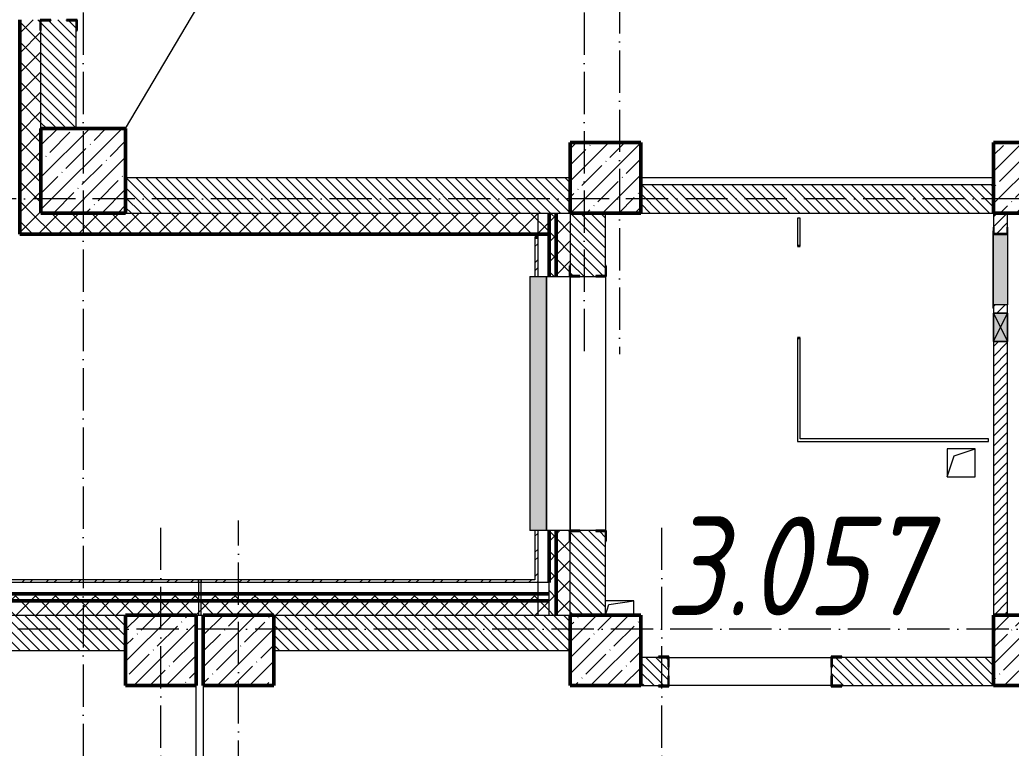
# Model space of a CAD drawing. Header units: millimetres. Extents: x -12989 to 629078, y -109036 to 555275.
# Drawn here: x 354371 to 361396, y -78326 to -73162 of the extents above; entities that cross this region are included whole.
import ezdxf

# ---------------------------------------------------------------- set-up
doc = ezdxf.new("R2010")
doc.units = ezdxf.units.MM
doc.linetypes.add('50_200_ШТРИХ_1Т_ш5_п1_п1_', pattern=[700, 500, -100, 0, -100])
for name, color, linetype, lineweight in [('4 -стяжа', 7, 'Continuous', 30), ('A-DETL-____-OTLN-4', 7, 'Continuous', 18), ('A-DETL-GENF-OTLN', 7, 'Continuous', 9), ('A-DOOR-OPNG-MCUT', 7, 'Continuous', 35), ('A-FLOR-____-OTLN', 7, 'Continuous', 9), ('A-GENM-____-MCUT', 7, 'Continuous', 25), ('A-GENM-____-OTLN', 7, 'Continuous', 9), ('A-GENM-____-OTLN-1', 7, 'Continuous', 25), ('A-GLAZ-____-OTLN', 7, 'Continuous', 9), ('A-WALL-____-MCUT-2', 7, 'Continuous', 50), ('A-WALL-____-MCUT-3', 7, 'Continuous', 9), ('A-WALL-____-OTLN', 7, 'Continuous', 9), ('A-WALL-____-PATT-1', 7, 'Continuous', 9), ('A-WALL-FNSH-MCUT-1', 7, 'Continuous', 9), ('I-WALL-____-OTLN', 7, 'Continuous', 9), ('S-COLS-____-MCUT', 7, 'Continuous', 50), ('S-COLS-____-OTLN', 7, 'Continuous', 9), ('S-GRID-____-OTLN-1', 7, '50_200_ШТРИХ_1Т_ш5_п1_п1_', 9), ('Марки помещений', 7, 'Continuous', 9)]:
    doc.layers.add(name, color=color, linetype=linetype, lineweight=lineweight)
doc.layers.add('A-DOOR-____-OTLN-2', color=7, linetype='Continuous', lineweight=9, true_color=0xffffff)
doc.layers.add('A-GLAZ-____-OTLN-1', color=7, linetype='Continuous', lineweight=9, true_color=0xc0c0c0)
doc.layers.get('4 -стяжа').off()
doc.styles.add('ISOCPEUR_I_2', font='isocpeui.ttf', dxfattribs={"width": 0.85, "height": 2.3})
pattern_1 = [(45, (283770.71, -86863.46), (-70.71068, 70.71068), []), (135, (283770.71, -86863.46), (-70.71068, -70.71068), [])]
pattern_2 = [(45, (283770.71, -86863.46), (-85.53659, 85.53659), []), (45, (283827.73, -86863.46), (-85.53659, 85.53659), [])]
pattern_3 = [(135, (283770.707, -86863.456), (-35.35534, -35.35534), [])]

# ---------------------------------------------------------------- blocks, each defined once
blk = doc.blocks.new('BSC_Колонна _Прямоугольная - 500х500-V23-АР1_План отверстий 3 этажа в осях 1-64_А-ГГ')
at = {"layer": 'S-COLS-____-OTLN'}
h = blk.add_hatch(dxfattribs=at)
h.set_pattern_fill('FP_60', color=256, style=0, pattern_type=2)
h.set_pattern_definition([(45, (-77750, -12581.04), (-114.04925, 114.04925), []), (45, (-77635.95, -12581.04), (-114.04925, 114.04925), [201.613, -40.323, 3.353, -36.97])])
h.paths.add_polyline_path([(-250, -250), (250, -250), (250, 250), (-250, 250)], flags=0)
at = {"layer": 'S-COLS-____-MCUT'}
for p, q in [((250, 250), (-250, 250)), ((-250, 250), (-250, -250)), ((250, -50), (250, 250)), ((-250, -250), (250, -250))]:
    blk.add_line(p, q, dxfattribs=at)
blk = doc.blocks.new('BSC_Колонна _Прямоугольная - 600х600-V84-АР1_План отверстий 3 этажа в осях 1-64_А-ГГ')
at = {"layer": 'S-COLS-____-OTLN'}
h = blk.add_hatch(dxfattribs=at)
h.set_pattern_fill('FP_121', color=256, style=0, pattern_type=2)
h.set_pattern_definition([(45, (-71050, -12631.04), (-114.04925, 114.04925), []), (45, (-70935.95, -12631.04), (-114.04925, 114.04925), [201.613, -40.323, 3.353, -36.97])])
h.paths.add_polyline_path([(-300, -300), (300, -300), (300, 300), (-300, 300)], flags=0)
at = {"layer": 'S-COLS-____-MCUT'}
for p, q in [((300, 300), (-300, 300)), ((-300, 300), (-300, -300)), ((300, -300), (300, 300)), ((-300, -300), (300, -300))]:
    blk.add_line(p, q, dxfattribs=at)
blk = doc.blocks.new('BSC_Колонна _Прямоугольная - 500х500-V133-АР1_План отверстий 3 этажа в осях 1-64_А-ГГ')
at = {"layer": 'S-COLS-____-OTLN'}
h = blk.add_hatch(dxfattribs=at)
h.set_pattern_fill('FP_156', color=256, style=0, pattern_type=2)
h.set_pattern_definition([(45, (-72150, -9231.04), (-114.04925, 114.04925), []), (45, (-72035.95, -9231.04), (-114.04925, 114.04925), [201.613, -40.323, 3.353, -36.97])])
h.paths.add_polyline_path([(-250, -250), (250, -250), (250, 250), (-250, 250)], flags=0)
at = {"layer": 'S-COLS-____-MCUT'}
for p, q in [((250, 250), (-250, 250)), ((-250, 250), (-250, -250)), ((250, -250), (250, 250)), ((-250, -250), (250, -250))]:
    blk.add_line(p, q, dxfattribs=at)
blk = doc.blocks.new('BSC_Колонна _Прямоугольная - 500х500-V134-АР1_План отверстий 3 этажа в осях 1-64_А-ГГ')
at = {"layer": 'S-COLS-____-OTLN'}
h = blk.add_hatch(dxfattribs=at)
h.set_pattern_fill('FP_157', color=256, style=0, pattern_type=2)
h.set_pattern_definition([(45, (-71600, -9231.04), (-114.04925, 114.04925), []), (45, (-71485.95, -9231.04), (-114.04925, 114.04925), [201.613, -40.323, 3.353, -36.97])])
h.paths.add_polyline_path([(-250, -250), (250, -250), (250, 250), (-250, 250)], flags=0)
at = {"layer": 'S-COLS-____-MCUT'}
for p, q in [((250, 250), (-250, 250)), ((-250, 250), (-250, -250)), ((250, -250), (250, 250)), ((-250, -250), (250, -250))]:
    blk.add_line(p, q, dxfattribs=at)
blk = doc.blocks.new('DOR_ДУ_распашная__1Ст_Прямоугольная_ШЕР - Вн_650х2100h_Кабинки С_у-17949503-АР1_План отверстий 3 этажа в осях 1-64_А-ГГ')
at = {"layer": 'A-DOOR-OPNG-MCUT'}
for p, q in [((-325, 10), (-325, -10)), ((325, -10), (325, 10))]:
    blk.add_line(p, q, dxfattribs=at)
blk = doc.blocks.new('BSC_Колонна _Прямоугольная - 500х500-V154-АР1_План отверстий 3 этажа в осях 1-64_А-ГГ')
at = {"layer": 'S-COLS-____-OTLN'}
h = blk.add_hatch(dxfattribs=at)
h.set_pattern_fill('FP_177', color=256, style=0, pattern_type=2)
h.set_pattern_definition([(45, (-74750, -12581.04), (-114.04925, 114.04925), []), (45, (-74635.95, -12581.04), (-114.04925, 114.04925), [201.613, -40.323, 3.353, -36.97])])
h.paths.add_polyline_path([(-250, -250), (250, -250), (250, 250), (-250, 250)], flags=0)
at = {"layer": 'S-COLS-____-MCUT'}
for p, q in [((250, 250), (-250, 250)), ((-250, 250), (-250, -250)), ((250, -250), (250, 250)), ((-250, -250), (250, -250))]:
    blk.add_line(p, q, dxfattribs=at)
blk = doc.blocks.new('BSC_Колонна _Прямоугольная - 500х500-V158-АР1_План отверстий 3 этажа в осях 1-64_А-ГГ')
at = {"layer": 'S-COLS-____-OTLN'}
h = blk.add_hatch(dxfattribs=at)
h.set_pattern_fill('FP_182', color=256, style=0, pattern_type=2)
h.set_pattern_definition([(45, (-77750, -9231.04), (-114.04925, 114.04925), []), (45, (-77635.95, -9231.04), (-114.04925, 114.04925), [201.613, -40.323, 3.353, -36.97])])
h.paths.add_polyline_path([(-250, -250), (250, -250), (250, 250), (-250, 250)], flags=0)
at = {"layer": 'S-COLS-____-MCUT'}
for p, q in [((250, 250), (-250, 250)), ((-250, 250), (-250, -250)), ((250, -250), (250, 250)), ((-250, -250), (250, -250))]:
    blk.add_line(p, q, dxfattribs=at)
blk = doc.blocks.new('BSC_Колонна _Прямоугольная - 500х500-V159-АР1_План отверстий 3 этажа в осях 1-64_А-ГГ')
at = {"layer": 'S-COLS-____-OTLN'}
h = blk.add_hatch(dxfattribs=at)
h.set_pattern_fill('FP_183', color=256, style=0, pattern_type=2)
h.set_pattern_definition([(45, (-74750, -9231.04), (-114.04925, 114.04925), []), (45, (-74635.95, -9231.04), (-114.04925, 114.04925), [201.613, -40.323, 3.353, -36.97])])
h.paths.add_polyline_path([(-250, -250), (250, -250), (250, 250), (-250, 250), (-250, 103.3)], flags=0)
at = {"layer": 'S-COLS-____-MCUT'}
for p, q in [((250, 250), (-250, 250)), ((-250, 250), (-250, -250)), ((250, -250), (250, 250)), ((-250, -250), (250, -250))]:
    blk.add_line(p, q, dxfattribs=at)
blk = doc.blocks.new('Фахверк_СКБ_Уголок - 250_3380-27498580-АР1_План отверстий 3 этажа в осях 1-64_А-ГГ')
at = {"layer": 'A-GENM-____-MCUT'}
for p, q in [((200, 181), (125, 181)), ((125, 181), (125, 106)), ((131, 106), (131, 175)), ((131, 175), (200, 175)), ((200, 175), (200, 181)), ((125, 106), (131, 106)), ((131, -6), (125, -6)), ((125, -6), (125, -81)), ((131, -75), (131, -6)), ((125, -81), (200, -81)), ((200, -75), (131, -75)), ((200, -81), (200, -75))]:
    blk.add_line(p, q, dxfattribs=at)
blk = doc.blocks.new('Фахверк_СКБ_Уголок - 250_2700-27497298-АР1_План отверстий 3 этажа в осях 1-64_А-ГГ')
at = {"layer": 'A-GENM-____-MCUT'}
for p, q in [((200, 181), (125, 181)), ((125, 181), (125, 106)), ((131, 106), (131, 175)), ((131, 175), (200, 175)), ((200, 175), (200, 181)), ((125, 106), (131, 106)), ((131, -6), (125, -6)), ((125, -6), (125, -81)), ((131, -75), (131, -6)), ((125, -81), (200, -81)), ((200, -75), (131, -75)), ((200, -81), (200, -75))]:
    blk.add_line(p, q, dxfattribs=at)
blk = doc.blocks.new('154_Стойка_СКБ_Уголок - СМ-2180_200-28268025-АР1_План отверстий 3 этажа в осях 1-64_А-ГГ')
at = {"layer": 'A-GENM-____-MCUT'}
for p, q in [((125, 156), (125, 81)), ((200, 156), (125, 156)), ((131, 81), (131, 150)), ((131, 150), (200, 150)), ((200, 150), (200, 156)), ((125, 81), (131, 81)), ((131, 19), (125, 19)), ((125, 19), (125, -56)), ((131, -50), (131, 19)), ((125, -56), (200, -56)), ((200, -50), (131, -50)), ((200, -56), (200, -50))]:
    blk.add_line(p, q, dxfattribs=at)
blk = doc.blocks.new('Фахверк_СКБ_Уголок - 200_3550_зеркало-28264001-АР1_План отверстий 3 этажа в осях 1-64_А-ГГ')
at = {"layer": 'A-GENM-____-MCUT'}
for p, q in [((200, 156), (125, 156)), ((125, 156), (125, 81)), ((131, 81), (131, 150)), ((131, 150), (200, 150)), ((200, 150), (200, 156)), ((125, 81), (131, 81)), ((131, 19), (125, 19)), ((125, 19), (125, -56)), ((131, -50), (131, 19)), ((125, -56), (200, -56)), ((200, -50), (131, -50)), ((200, -56), (200, -50))]:
    blk.add_line(p, q, dxfattribs=at)
blk = doc.blocks.new('AR_Отверстие Ниша - Лючок-32404986-АР1_План отверстий 3 этажа в осях 1-64_А-ГГ')
at = {"layer": 'A-GLAZ-____-OTLN'}
blk.add_hatch(color=256, dxfattribs=at).paths.add_polyline_path([(-250, 47), (-250, -50), (250, -50), (250, 50), (-250, 50)], flags=0)
for p, q in [((-250, 50), (250, 50)), ((-250, -50), (-250, 50)), ((250, -50), (-250, -50))]:
    blk.add_line(p, q, dxfattribs=at)
blk = doc.blocks.new('Л_Общий_Лючок - Лючок-29697444-АР1_План отверстий 3 этажа в осях 1-64_А-ГГ')
at = {"layer": 'A-GLAZ-____-OTLN-1'}
blk.add_hatch(color=256, dxfattribs=at).paths.add_polyline_path([(524, 0), (-24, 0), (-24, -6), (524, -6)], flags=0)
at = {"layer": 'A-GLAZ-____-OTLN'}
for p, q in [((-24, 0), (-24, -6)), ((524, 0), (524, -6)), ((-24, -6), (524, -6))]:
    blk.add_line(p, q, dxfattribs=at)
blk = doc.blocks.new('154_Фахверк_СКБ_Швеллер - Тип_100_3960_зеркало-29769493-АР1_План отверстий 3 этажа в осях 1-64_А-ГГ')
at = {"layer": 'A-GENM-____-MCUT'}
for p, q in [((175, 50), (125, 50)), ((125, 50), (125, -50)), ((128, 47), (175, 47)), ((128, -47), (128, 47)), ((175, 47), (175, 50)), ((125, -50), (175, -50)), ((175, -47), (128, -47)), ((175, -50), (175, -47))]:
    blk.add_line(p, q, dxfattribs=at)
blk = doc.blocks.new('AR_Отверстие прямоугольное _в плите_ - AR_Отверстие прямоугольное _в плите_-30459207-АР1_План отверстий 3 этажа в осях 1-64_А-ГГ')
at = {"layer": 'A-GENM-____-OTLN'}
for p, q in [((100, 100), (-100, 100)), ((-100, 100), (-100, -100)), ((-50, 50), (100, 100)), ((100, -100), (100, 100)), ((-100, -100), (-50, 50)), ((-100, -100), (100, -100))]:
    blk.add_line(p, q, dxfattribs=at)
blk = doc.blocks.new('AR_Отверстие прямоугольное _в плите_ - AR_Отверстие прямоугольное _в плите_-30510746-АР1_План отверстий 3 этажа в осях 1-64_А-ГГ')
at = {"layer": 'A-GENM-____-OTLN'}
for p, q in [((100, 50), (-100, 50)), ((-100, -50), (-75, 25)), ((-75, 25), (100, 50)), ((100, -50), (100, 50))]:
    blk.add_line(p, q, dxfattribs=at)
blk = doc.blocks.new('Отлив_СКБ - Отлив витража_120_НВФ-V216-АР1_План отверстий 3 этажа в осях 1-64_А-ГГ')
at = {"layer": 'A-GLAZ-____-OTLN-1'}
for points in [[(0, 2), (1800, 2), (1800, 120), (0, 120), (0, 63)], [(0, 0), (1800, 0), (1800, 2), (0, 2)]]:
    blk.add_hatch(color=256, dxfattribs=at).paths.add_polyline_path(points, flags=0)
at = {"layer": 'A-GLAZ-____-OTLN'}
for p, q in [((0, 83), (0, 120)), ((1800, 120), (0, 120)), ((1800, 120), (1800, 83)), ((0, 2), (1800, 2)), ((1800, 0), (0, 0))]:
    blk.add_line(p, q, dxfattribs=at)
blk = doc.blocks.new('Стены 6 - Стены 4-31195849-АР1_План отверстий 3 этажа в осях 1-64_А-ГГ')
at = {"layer": 'A-WALL-____-MCUT-3'}
for p, q in [((-1798.5, 41030.2), (-1798.5, 41010.2)), ((-1548.5, 41030.2), (-1798.5, 41030.2)), ((-1548.5, 41010.2), (-1548.5, 41030.2)), ((-1798.5, 41010.2), (-1548.5, 41010.2))]:
    blk.add_line(p, q, dxfattribs=at)
blk = doc.blocks.new('AR_Отверстие прямоугольное _в стене__БезПР - AR_Отверстие прямоугольное _в стене__БезПР-36427953-АР1_План отверстий 3 этажа в осях 1-64_А-ГГ')
at = {"layer": 'A-GLAZ-____-OTLN'}
blk.add_hatch(color=256, dxfattribs=at).paths.add_polyline_path([(100, 50), (-100, 50), (-100, -50), (100, -50)], flags=0)
at = {"layer": 'A-DETL-GENF-OTLN'}
for p, q in [((-100, -50), (-100, 50)), ((-100, 50), (100, 50)), ((100, 50), (-100, -50)), ((-100, 50), (100, -50)), ((100, 50), (-100, 50)), ((-100, 50), (-100, -50)), ((100, 50), (100, -50)), ((100, -50), (100, 50)), ((100, -50), (-100, -50)), ((-100, -50), (100, -50))]:
    blk.add_line(p, q, dxfattribs=at)
blk = doc.blocks.new('3эт')
at = {"layer": 'S-GRID-____-OTLN-1', "color": 251, "ltscale": 0.6, "true_color": 0x636466}
for p, q in [((354820.7, -36982.5), (354820.7, -91173.5)), ((358370.7, -36982.5), (358370.7, -75532.4)), ((358620.7, -37250.7), (358620.7, -75532.4)), ((374089.5, -74432.4), (351097.5, -74432.4)), ((355370.7, -91346.1), (355370.7, -76712.9)), ((355920.7, -91173.5), (355920.7, -76712.9)), ((358920.7, -91346.1), (358920.7, -76712.9)), ((387845.1, -77482.4), (279340.9, -77482.4))]:
    blk.add_line(p, q, dxfattribs=at)

msp = doc.modelspace()

# ---------------------------------------------------------------- hatches: boundary and pattern name
at = {"layer": 'A-WALL-____-PATT-1'}
h = msp.add_hatch(dxfattribs=at)
h.set_pattern_fill('FP_1', color=256, style=0, pattern_type=2)
h.set_pattern_definition(pattern_1)
h.paths.add_polyline_path([(354370.7074, -74532.4142), (354520.7074, -74532.4142), (354520.7074, -73237.4142), (354514.7074, -73237.4142), (354514.7074, -73162.4142), (354370.7074, -73162.4142)], flags=0)
h.paths.add_polyline_path([(354455.602, -71462.4142), (354514.7074, -71462.4142), (354514.7074, -71387.4142), (354520.7074, -71387.4142), (354520.7074, -70597.4142), (354514.7074, -70597.4142), (354514.7074, -70522.4142), (354370.7074, -70522.4142), (354370.7074, -71462.4142)], flags=0)
h.paths.add_polyline_path([(354455.602, -68822.4142), (354514.7074, -68822.4142), (354514.7074, -68747.4142), (354520.7074, -68747.4142), (354520.7074, -67357.4142), (354514.7074, -67357.4142), (354514.7074, -67282.4142), (354370.7074, -67282.4142), (354370.7074, -68822.4142)], flags=0)
h.paths.add_polyline_path([(354455.602, -65582.4142), (354514.7074, -65582.4142), (354514.7074, -65507.4142), (354520.7074, -65507.4142), (354520.7074, -64717.4142), (354514.7074, -64717.4142), (354514.7074, -64642.4142), (354370.7074, -64642.4142), (354370.7074, -65582.4142)], flags=0)
h.paths.add_polyline_path([(354455.602, -62942.4142), (354514.7074, -62942.4142), (354514.7074, -62867.4142), (354520.7074, -62867.4142), (354520.7074, -61477.4142), (354514.7074, -61477.4142), (354514.7074, -61402.4142), (354370.7074, -61402.4142), (354370.7074, -62942.4142)], flags=0)
h.paths.add_polyline_path([(354370.7074, -59702.4142), (354514.7074, -59702.4142), (354514.7074, -59627.4142), (354520.7074, -59627.4142), (354520.7074, -58837.4142), (354514.7074, -58837.4142), (354514.7074, -58762.4142), (354370.7074, -58762.4142)], flags=0)
h.paths.add_polyline_path([(354370.7074, -57062.4142), (354514.7074, -57062.4142), (354514.7074, -56987.4142), (354520.7074, -56987.4142), (354520.7074, -55597.4142), (354514.7074, -55597.4142), (354514.7074, -55522.4142), (354370.7074, -55522.4142)], flags=0)
h.paths.add_polyline_path([(354370.7074, -53822.4142), (354514.7074, -53822.4142), (354514.7074, -53747.4142), (354520.7074, -53747.4142), (354520.7074, -52957.4142), (354514.7074, -52957.4142), (354514.7074, -52882.4142), (354370.7074, -52882.4142)], flags=0)
h.paths.add_polyline_path([(354514.7074, -51182.4142), (354514.7074, -51107.4142), (354520.7074, -51107.4142), (354520.7074, -49717.4142), (354514.7074, -49717.4142), (354514.7074, -49642.4142), (354370.7074, -49642.4142), (354370.7074, -51182.4142), (354455.602, -51182.4142)], flags=0)
h.paths.add_polyline_path([(354514.7074, -47942.4142), (354514.7074, -47867.4142), (354520.7074, -47867.4142), (354520.7074, -47077.4142), (354514.7074, -47077.4142), (354514.7074, -47002.4142), (354370.7074, -47002.4142), (354370.7074, -47942.4142), (354455.602, -47942.4142)], flags=0)
h.paths.add_polyline_path([(354514.7074, -45302.4142), (354514.7074, -45227.4142), (354520.7074, -45227.4142), (354520.7074, -43932.4142), (354370.7074, -43932.4142), (354370.7074, -45302.4142), (354455.602, -45302.4142)], flags=0)
h = msp.add_hatch(dxfattribs=at)
h.set_pattern_fill('FP_6', color=256, style=0, pattern_type=2)
h.set_pattern_definition(pattern_3)
h.paths.add_polyline_path([(354701.7074, -73932.4142), (354770.7074, -73932.4142), (354770.7074, -73168.4142), (354701.7074, -73168.4142), (354701.7074, -73162.4142), (354589.7074, -73162.4142), (354589.7074, -73168.4142), (354520.7074, -73168.4142), (354520.7074, -73932.4142), (354589.7074, -73932.4142)], flags=0)
h.paths.add_polyline_path([(354589.7074, -71462.4142), (354701.7074, -71462.4142), (354701.7074, -71456.4142), (354770.7074, -71456.4142), (354770.7074, -70528.4142), (354701.7074, -70528.4142), (354701.7074, -70522.4142), (354589.7074, -70522.4142), (354589.7074, -70528.4142), (354520.7074, -70528.4142), (354520.7074, -71456.4142), (354589.7074, -71456.4142)], flags=0)
h.paths.add_polyline_path([(354589.7074, -68822.4142), (354701.7074, -68822.4142), (354701.7074, -68816.4142), (354770.7074, -68816.4142), (354770.7074, -68482.4142), (354520.7074, -68482.4142), (354520.7074, -68816.4142), (354589.7074, -68816.4142)], flags=0)
h = msp.add_hatch(dxfattribs=at)
h.set_pattern_fill('FP_6', color=256, style=0, pattern_type=2)
h.set_pattern_definition(pattern_3)
h.paths.add_polyline_path([(358270.7074, -74532.4142), (358270.7074, -74282.4142), (355120.7074, -74282.4142), (355120.7074, -74532.4142), (357990.5306, -74532.4142)], flags=0)
h = msp.add_hatch(dxfattribs=at)
h.set_pattern_fill('FP_6', color=256, style=0, pattern_type=2)
h.set_pattern_definition(pattern_3)
h.paths.add_polyline_path([(361270.7074, -74532.4142), (361270.7074, -74332.4142), (358770.7074, -74332.4142), (358770.7074, -74532.4142), (359757.9949, -74532.4142)], flags=0)
h = msp.add_hatch(dxfattribs=at)
h.set_pattern_fill('FP_1', color=256, style=0, pattern_type=2)
h.set_pattern_definition(pattern_1)
h.paths.add_polyline_path([(358120.7074, -74682.4142), (358120.7074, -74532.4142), (354370.7074, -74532.4142), (354370.7074, -74682.4142), (357990.5306, -74682.4142)], flags=0)
h = msp.add_hatch(dxfattribs=at)
h.set_pattern_fill('FP_1', color=256, style=0, pattern_type=2)
h.set_pattern_definition(pattern_1)
h.paths.add_polyline_path([(358120.7074, -77382.4142), (358170.7074, -77382.4142), (358170.7074, -76782.4142), (358120.7074, -76782.4142)], flags=0)
h.paths.add_polyline_path([(358170.7074, -74982.4142), (358170.7074, -74532.4142), (358120.7074, -74532.4142), (358120.7074, -74982.4142)], flags=0)
h = msp.add_hatch(dxfattribs=at)
h.set_pattern_fill('FP_1', color=256, style=0, pattern_type=2)
h.set_pattern_definition(pattern_1)
h.paths.add_polyline_path([(358270.7074, -77382.4142), (358270.7074, -76857.4142), (358264.7074, -76857.4142), (358264.7074, -76782.4142), (358170.7074, -76782.4142), (358170.7074, -77382.4142), (358264.7074, -77382.4142)], flags=0)
h.paths.add_polyline_path([(358264.7074, -74982.4142), (358264.7074, -74907.4142), (358270.7074, -74907.4142), (358270.7074, -74532.4142), (358170.7074, -74532.4142), (358170.7074, -74982.4142)], flags=0)
h = msp.add_hatch(dxfattribs=at)
h.set_pattern_fill('FP_6', color=256, style=0, pattern_type=2)
h.set_pattern_definition(pattern_3)
h.paths.add_polyline_path([(358451.7074, -77382.4142), (358520.7074, -77382.4142), (358520.7074, -76788.4142), (358451.7074, -76788.4142), (358451.7074, -76782.4142), (358339.7074, -76782.4142), (358339.7074, -76788.4142), (358270.7074, -76788.4142), (358270.7074, -77382.4142), (358432.3967, -77382.4142)], flags=0)
h.paths.add_polyline_path([(358451.7074, -74982.4142), (358451.7074, -74976.4142), (358520.7074, -74976.4142), (358520.7074, -74532.4142), (358270.7074, -74532.4142), (358270.7074, -74976.4142), (358339.7074, -74976.4142), (358339.7074, -74982.4142)], flags=0)
h = msp.add_hatch(dxfattribs=at)
h.set_pattern_fill('FP_5', color=256, style=0, pattern_type=2)
h.set_pattern_definition([(45, (283770.707, -86863.456), (-35.35534, 35.35534), [])])
h.paths.add_polyline_path([(361270.7074, -77382.4142), (361370.7074, -77382.4142), (361370.7074, -75442.4142), (361270.7074, -75442.4142), (361270.7074, -75809.0383)], flags=0)
h.paths.add_polyline_path([(361270.7074, -75242.4142), (361370.7074, -75242.4142), (361370.7074, -75182.4142), (361270.7074, -75182.4142)], flags=0)
h.paths.add_polyline_path([(361367.7074, -74679.4142), (361367.7074, -74632.4142), (361370.7074, -74632.4142), (361370.7074, -74532.4142), (361270.7074, -74532.4142), (361270.7074, -74632.4142), (361273.7074, -74632.4142), (361273.7074, -74679.4142)], flags=0)
h = msp.add_hatch(dxfattribs=at)
h.set_pattern_fill('FP_3', color=256, style=0, pattern_type=2)
h.set_pattern_definition(pattern_2)
h.paths.add_polyline_path([(358040.7074, -77152.4142), (358040.7074, -76782.4142), (358020.7074, -76782.4142), (358020.7074, -77152.4142)], flags=0)
h.paths.add_polyline_path([(358040.7074, -74982.4142), (358040.7074, -74702.4142), (358020.7074, -74702.4142), (358020.7074, -74982.4142)], flags=0)
h = msp.add_hatch(dxfattribs=at)
h.set_pattern_fill('FP_3', color=256, style=0, pattern_type=2)
h.set_pattern_definition(pattern_2)
h.paths.add_polyline_path([(355635.7074, -77152.4142), (355635.7074, -77132.4142), (351770.7074, -77132.4142), (351770.7074, -77152.4142), (354455.602, -77152.4142)], flags=0)
h.paths.add_polyline_path([(343850.8163, -77152.4142), (343970.7074, -77152.4142), (343970.7074, -77132.4142), (342770.7074, -77132.4142), (342770.7074, -77152.4142)], flags=0)
h.paths.add_polyline_path([(340315.8877, -77152.4142), (340970.7074, -77152.4142), (340970.7074, -77132.4142), (339770.7074, -77132.4142), (339770.7074, -77152.4142)], flags=0)
h.paths.add_polyline_path([(337970.7074, -77152.4142), (337970.7074, -77132.4142), (336770.7074, -77132.4142), (336770.7074, -77152.4142), (336780.9592, -77152.4142)], flags=0)
h.paths.add_polyline_path([(334970.7074, -77152.4142), (334970.7074, -77132.4142), (333770.7074, -77132.4142), (333770.7074, -77152.4142)], flags=0)
h.paths.add_polyline_path([(330770.7074, -77152.4142), (331970.7074, -77152.4142), (331970.7074, -77132.4142), (330770.7074, -77132.4142)], flags=0)
h.paths.add_polyline_path([(328970.7074, -77152.4142), (328970.7074, -77132.4142), (327770.7074, -77132.4142), (327770.7074, -77152.4142), (327943.6377, -77152.4142)], flags=0)
h.paths.add_polyline_path([(324770.7074, -77152.4142), (325970.7074, -77152.4142), (325970.7074, -77132.4142), (324770.7074, -77132.4142)], flags=0)
h.paths.add_polyline_path([(322970.7074, -77152.4142), (322970.7074, -77132.4142), (322105.7074, -77132.4142), (322105.7074, -77152.4142), (322641.2449, -77152.4142)], flags=0)
h = msp.add_hatch(dxfattribs=at)
h.set_pattern_fill('FP_3', color=256, style=0, pattern_type=2)
h.set_pattern_definition(pattern_2)
h.paths.add_polyline_path([(358020.7074, -77152.4142), (358020.7074, -77132.4142), (355655.7074, -77132.4142), (355655.7074, -77152.4142), (357990.5306, -77152.4142)], flags=0)
h = msp.add_hatch(dxfattribs=at)
h.set_pattern_fill('FP_1', color=256, style=0, pattern_type=2)
h.set_pattern_definition(pattern_1)
h.paths.add_polyline_path([(358120.7074, -77282.4142), (358120.7074, -77232.4142), (351770.7074, -77232.4142), (351770.7074, -77282.4142), (357990.5306, -77282.4142)], flags=0)
h.paths.add_polyline_path([(343850.8163, -77282.4142), (343970.7074, -77282.4142), (343970.7074, -77232.4142), (342770.7074, -77232.4142), (342770.7074, -77282.4142)], flags=0)
h.paths.add_polyline_path([(340970.7074, -77282.4142), (340970.7074, -77232.4142), (339770.7074, -77232.4142), (339770.7074, -77282.4142), (340315.8877, -77282.4142)], flags=0)
h.paths.add_polyline_path([(337970.7074, -77282.4142), (337970.7074, -77232.4142), (336770.7074, -77232.4142), (336770.7074, -77282.4142), (336780.9592, -77282.4142)], flags=0)
h.paths.add_polyline_path([(334970.7074, -77282.4142), (334970.7074, -77232.4142), (333770.7074, -77232.4142), (333770.7074, -77282.4142)], flags=0)
h.paths.add_polyline_path([(330770.7074, -77282.4142), (331970.7074, -77282.4142), (331970.7074, -77232.4142), (330770.7074, -77232.4142)], flags=0)
h.paths.add_polyline_path([(328970.7074, -77282.4142), (328970.7074, -77232.4142), (327770.7074, -77232.4142), (327770.7074, -77282.4142), (327943.6377, -77282.4142)], flags=0)
h.paths.add_polyline_path([(325970.7074, -77282.4142), (325970.7074, -77232.4142), (324770.7074, -77232.4142), (324770.7074, -77282.4142)], flags=0)
h.paths.add_polyline_path([(322641.2449, -77282.4142), (322970.7074, -77282.4142), (322970.7074, -77232.4142), (321570.7074, -77232.4142), (321570.7074, -77282.4142)], flags=0)
h.paths.add_polyline_path([(318570.7074, -77282.4142), (319770.7074, -77282.4142), (319770.7074, -77232.4142), (318570.7074, -77232.4142)], flags=0)
h.paths.add_polyline_path([(316770.7074, -77282.4142), (316770.7074, -77232.4142), (315570.7074, -77232.4142), (315571.3877, -77282.4142)], flags=0)
h.paths.add_polyline_path([(313770.7074, -77282.4142), (313770.7074, -77232.4142), (312570.7074, -77232.4142), (312570.7074, -77282.4142)], flags=0)
h.paths.add_polyline_path([(310770.7074, -77282.4142), (310770.7074, -77232.4142), (307600.7074, -77232.4142), (307600.7074, -77282.4142), (308501.5306, -77282.4142)], flags=0)
h = msp.add_hatch(dxfattribs=at)
h.set_pattern_fill('FP_1', color=256, style=0, pattern_type=2)
h.set_pattern_definition(pattern_1)
h.paths.add_polyline_path([(358120.7074, -77382.4142), (358120.7074, -77282.4142), (351770.7074, -77282.4142), (351770.7074, -77376.4142), (351845.7074, -77376.4142), (351845.7074, -77382.4142), (357990.5306, -77382.4142)], flags=0)
h.paths.add_polyline_path([(343850.8163, -77382.4142), (343895.7074, -77382.4142), (343895.7074, -77376.4142), (343970.7074, -77376.4142), (343970.7074, -77282.4142), (342770.7074, -77282.4142), (342770.7074, -77376.4142), (342845.7074, -77376.4142), (342845.7074, -77382.4142), (343620.7074, -77382.4142)], flags=0)
h.paths.add_polyline_path([(340895.7074, -77382.4142), (340895.7074, -77376.4142), (340970.7074, -77376.4142), (340970.7074, -77282.4142), (339770.7074, -77282.4142), (339770.7074, -77376.4142), (339845.7074, -77376.4142), (339845.7074, -77382.4142), (340315.8877, -77382.4142)], flags=0)
h.paths.add_polyline_path([(337895.7074, -77382.4142), (337895.7074, -77376.4142), (337970.7074, -77376.4142), (337970.7074, -77282.4142), (336770.7074, -77282.4142), (336770.7074, -77376.4142), (336845.7074, -77376.4142), (336845.7074, -77382.4142), (337620.7074, -77382.4142)], flags=0)
h.paths.add_polyline_path([(334895.7074, -77382.4142), (334895.7074, -77376.4142), (334970.7074, -77376.4142), (334970.7074, -77282.4142), (333770.7074, -77282.4142), (333770.7074, -77376.4142), (333845.7074, -77376.4142), (333845.7074, -77382.4142), (334120.7074, -77382.4142)], flags=0)
h.paths.add_polyline_path([(331895.7074, -77382.4142), (331895.7074, -77376.4142), (331970.7074, -77376.4142), (331970.7074, -77282.4142), (330770.7074, -77282.4142), (330770.7074, -77376.4142), (330845.7074, -77376.4142), (330845.7074, -77382.4142), (331478.5663, -77382.4142)], flags=0)
h.paths.add_polyline_path([(327845.7074, -77382.4142), (328895.7074, -77382.4142), (328895.7074, -77376.4142), (328970.7074, -77376.4142), (328970.7074, -77282.4142), (327770.7074, -77282.4142), (327770.7074, -77376.4142), (327845.7074, -77376.4142)], flags=0)
h.paths.add_polyline_path([(325120.7074, -77382.4142), (325895.7074, -77382.4142), (325895.7074, -77376.4142), (325970.7074, -77376.4142), (325970.7074, -77282.4142), (324770.7074, -77282.4142), (324770.7074, -77376.4142), (324845.7074, -77376.4142), (324845.7074, -77382.4142)], flags=0)
h.paths.add_polyline_path([(322641.2449, -77382.4142), (322895.7074, -77382.4142), (322895.7074, -77376.4142), (322970.7074, -77376.4142), (322970.7074, -77282.4142), (321570.7074, -77282.4142), (321570.7074, -77382.4142), (322620.7074, -77382.4142)], flags=0)
h.paths.add_polyline_path([(319106.3163, -77382.4142), (319695.7074, -77382.4142), (319695.7074, -77376.4142), (319770.7074, -77376.4142), (319770.7074, -77282.4142), (318570.7074, -77282.4142), (318570.7074, -77382.4142), (319070.7074, -77382.4142)], flags=0)
h.paths.add_polyline_path([(316695.7074, -77382.4142), (316695.7074, -77376.4142), (316770.7074, -77376.4142), (316770.7074, -77282.4142), (315570.7074, -77282.4142), (315571.3877, -77376.4142), (315645.7074, -77376.4142), (315645.7074, -77382.4142)], flags=0)
h.paths.add_polyline_path([(313695.7074, -77382.4142), (313695.7074, -77376.4142), (313770.7074, -77376.4142), (313770.7074, -77282.4142), (312570.7074, -77282.4142), (312570.7074, -77382.4142), (313070.7074, -77382.4142)], flags=0)
h.paths.add_polyline_path([(310695.7074, -77382.4142), (310695.7074, -77376.4142), (310770.7074, -77376.4142), (310770.7074, -77282.4142), (307600.7074, -77282.4142), (307600.7074, -77382.4142), (310070.7074, -77382.4142)], flags=0)
h = msp.add_hatch(dxfattribs=at)
h.set_pattern_fill('FP_6', color=256, style=0, pattern_type=2)
h.set_pattern_definition(pattern_3)
h.paths.add_polyline_path([(355120.7074, -77632.4142), (355120.7074, -77382.4142), (352620.7074, -77382.4142), (352620.7074, -77632.4142), (354455.602, -77632.4142)], flags=0)
h = msp.add_hatch(dxfattribs=at)
h.set_pattern_fill('FP_6', color=256, style=0, pattern_type=2)
h.set_pattern_definition(pattern_3)
h.paths.add_polyline_path([(358270.7074, -77632.4142), (358270.7074, -77382.4142), (356170.7074, -77382.4142), (356170.7074, -77632.4142), (357990.5306, -77632.4142)], flags=0)
h = msp.add_hatch(dxfattribs=at)
h.set_pattern_fill('FP_6', color=256, style=0, pattern_type=2)
h.set_pattern_definition(pattern_3)
h.paths.add_polyline_path([(360126.7074, -77882.4142), (361270.7074, -77882.4142), (361270.7074, -77682.4142), (360126.7074, -77682.4142), (360126.7074, -77751.4142), (360120.7074, -77751.4142), (360120.7074, -77813.4142), (360126.7074, -77813.4142), (360126.7074, -77881.3707)], flags=0)
h.paths.add_polyline_path([(358770.7074, -77882.4142), (358964.7074, -77882.4142), (358964.7074, -77813.4142), (358970.7074, -77813.4142), (358970.7074, -77751.4142), (358964.7074, -77751.4142), (358964.7074, -77682.4142), (358770.7074, -77682.4142), (358770.7074, -77688.4142)], flags=0)

# ---------------------------------------------------------------- linework, layer by layer
at = {"layer": 'A-DETL-____-OTLN-4'}
msp.add_line((355120.7074, -73932.4142), (372520.7074, -44432.4142), dxfattribs=at)
at = {"layer": 'A-FLOR-____-OTLN'}
for p, q in [((361270.7074, -74282.4142), (358770.7074, -74282.4142)), ((355620.7074, -80782.4142), (355620.7074, -77882.4142)), ((355670.7074, -77882.4142), (355670.7074, -80782.4142))]:
    msp.add_line(p, q, dxfattribs=at)
at = {"layer": 'A-WALL-____-MCUT-2'}
for p, q in [((354370.7074, -73162.4142), (354370.7074, -74682.4142)), ((358120.7074, -74982.4142), (358120.7074, -74532.4142)), ((358170.7074, -74982.4142), (358170.7074, -74532.4142)), ((354370.7074, -74682.4142), (358120.7074, -74682.4142)), ((358040.7074, -74702.4142), (358020.7074, -74702.4142)), ((358120.7074, -77152.4142), (358120.7074, -76782.4142)), ((358170.7074, -77382.4142), (358170.7074, -76782.4142)), ((358120.7074, -77232.4142), (351770.7074, -77232.4142)), ((358120.7074, -77282.4142), (351770.7074, -77282.4142))]:
    msp.add_line(p, q, dxfattribs=at)
at = {"layer": 'A-WALL-____-MCUT-3'}
for p, q in [((354520.7074, -73932.4142), (354520.7074, -73237.4142)), ((354770.7074, -73932.4142), (354770.7074, -73237.4142)), ((358270.7074, -74282.4142), (355120.7074, -74282.4142)), ((361270.7074, -74332.4142), (358770.7074, -74332.4142)), ((355120.7074, -74532.4142), (358270.7074, -74532.4142)), ((358040.7074, -74532.4142), (358040.7074, -74982.4142)), ((358270.7074, -74532.4142), (358270.7074, -74907.4142)), ((358520.7074, -74907.4142), (358520.7074, -74532.4142)), ((358770.7074, -74532.4142), (361270.7074, -74532.4142)), ((358040.7074, -74982.4142), (358264.7074, -74982.4142)), ((358339.7074, -74982.4142), (358451.7074, -74982.4142)), ((358040.7074, -76782.4142), (358040.7074, -77382.4142)), ((358264.7074, -76782.4142), (358040.7074, -76782.4142)), ((358451.7074, -76782.4142), (358339.7074, -76782.4142)), ((358270.7074, -77382.4142), (358270.7074, -76857.4142)), ((358520.7074, -77382.4142), (358520.7074, -76857.4142)), ((358120.7074, -77152.4142), (351770.7074, -77152.4142)), ((358120.7074, -77382.4142), (358120.7074, -77152.4142)), ((352620.7074, -77382.4142), (355120.7074, -77382.4142)), ((355620.7074, -77382.4142), (355670.7074, -77382.4142)), ((356170.7074, -77382.4142), (358270.7074, -77382.4142)), ((352620.7074, -77632.4142), (355120.7074, -77632.4142)), ((356170.7074, -77632.4142), (358270.7074, -77632.4142)), ((358895.7074, -77682.4142), (358770.7074, -77682.4142)), ((361270.7074, -77682.4142), (360195.7074, -77682.4142)), ((358970.7074, -77813.4142), (358970.7074, -77751.4142)), ((360120.7074, -77751.4142), (360120.7074, -77813.4142)), ((358770.7074, -77882.4142), (358895.7074, -77882.4142)), ((360195.7074, -77882.4142), (361270.7074, -77882.4142))]:
    msp.add_line(p, q, dxfattribs=at)
at = {"layer": 'A-WALL-____-OTLN'}
for p, q in [((358270.7074, -74982.4142), (358270.7074, -76782.4142)), ((358270.7074, -76782.4142), (358270.7074, -74982.4142)), ((358520.7074, -74982.4142), (358520.7074, -76782.4142))]:
    msp.add_line(p, q, dxfattribs=at)
at = {"layer": 'A-WALL-FNSH-MCUT-1'}
for p, q in [((361270.7074, -74532.4142), (361270.7074, -74632.4142)), ((361370.7074, -74632.4142), (361370.7074, -74532.4142)), ((359900.7074, -74567.4142), (359880.7074, -74567.4142)), ((359880.7074, -74567.4142), (359880.7074, -74767.4142)), ((359900.7074, -74767.4142), (359900.7074, -74567.4142)), ((358020.7074, -74702.4142), (358020.7074, -74982.4142)), ((358020.7074, -74982.4142), (358040.7074, -74982.4142)), ((361270.7074, -75182.4142), (361270.7074, -75242.4142)), ((361370.7074, -75242.4142), (361370.7074, -75182.4142)), ((359880.7074, -75417.4142), (359880.7074, -76152.4142)), ((359900.7074, -76132.4142), (359900.7074, -75417.4142)), ((361270.7074, -75442.4142), (361270.7074, -77382.4142)), ((361370.7074, -77382.4142), (361370.7074, -75442.4142)), ((361235.7074, -76132.4142), (359900.7074, -76132.4142)), ((361235.7074, -76152.4142), (361235.7074, -76132.4142)), ((359880.7074, -76152.4142), (361235.7074, -76152.4142)), ((358020.7074, -76782.4142), (358020.7074, -77132.4142)), ((358040.7074, -76782.4142), (358020.7074, -76782.4142)), ((355635.7074, -77132.4142), (351770.7074, -77132.4142)), ((355635.7074, -77152.4142), (355635.7074, -77132.4142)), ((358020.7074, -77132.4142), (355655.7074, -77132.4142)), ((355655.7074, -77132.4142), (355655.7074, -77152.4142))]:
    msp.add_line(p, q, dxfattribs=at)
at = {"layer": 'I-WALL-____-OTLN'}
for p, q in [((358970.7074, -77682.4142), (360120.7074, -77682.4142)), ((360120.7074, -77882.4142), (358970.7074, -77882.4142))]:
    msp.add_line(p, q, dxfattribs=at)

# ---------------------------------------------------------------- block references
at = {"layer": '4 -стяжа'}
msp.add_blockref('3эт', (0, 0), dxfattribs=at)
at = {"layer": 'A-DOOR-____-OTLN-2', "rotation": 90}
msp.add_blockref('DOR_ДУ_распашная__1Ст_Прямоугольная_ШЕР - Вн_650х2100h_Кабинки С_у-17949503-АР1_План отверстий 3 этажа в осях 1-64_А-ГГ', (359890.7074, -75092.4142), dxfattribs=at)
at = {"layer": 'A-GENM-____-OTLN'}
for name, p in [('AR_Отверстие прямоугольное _в плите_ - AR_Отверстие прямоугольное _в плите_-30459207-АР1_План отверстий 3 этажа в осях 1-64_А-ГГ', (361041.0482, -76302.6426)), ('AR_Отверстие прямоугольное _в плите_ - AR_Отверстие прямоугольное _в плите_-30510746-АР1_План отверстий 3 этажа в осях 1-64_А-ГГ', (358620.7074, -77332.4142))]:
    msp.add_blockref(name, p, dxfattribs=at)
at = {"layer": 'A-GENM-____-OTLN-1'}
for name, p, rotation in [('Фахверк_СКБ_Уголок - 250_3380-27498580-АР1_План отверстий 3 этажа в осях 1-64_А-ГГ', (354595.7074, -73037.4142), 269.9999999999999), ('154_Фахверк_СКБ_Швеллер - Тип_100_3960_зеркало-29769493-АР1_План отверстий 3 этажа в осях 1-64_А-ГГ', (361320.7074, -74807.4142), 89.99999999999984), ('Фахверк_СКБ_Уголок - 250_2700-27497298-АР1_План отверстий 3 этажа в осях 1-64_А-ГГ', (358445.7074, -75107.4142), 89.9999999999999), ('Фахверк_СКБ_Уголок - 250_2700-27497298-АР1_План отверстий 3 этажа в осях 1-64_А-ГГ', (358345.7074, -76657.4142), 269.9999999999999), ('Фахверк_СКБ_Уголок - 200_3550_зеркало-28264001-АР1_План отверстий 3 этажа в осях 1-64_А-ГГ', (359095.7074, -77732.4142), 180)]:
    msp.add_blockref(name, p, dxfattribs=dict(at, rotation=rotation))
msp.add_blockref('154_Стойка_СКБ_Уголок - СМ-2180_200-28268025-АР1_План отверстий 3 этажа в осях 1-64_А-ГГ', (359995.7074, -77832.4142), dxfattribs=at)
at = {"layer": 'A-GLAZ-____-OTLN'}
for name, p, rotation in [('Л_Общий_Лючок - Лючок-29697444-АР1_План отверстий 3 этажа в осях 1-64_А-ГГ', (361270.7074, -74682.4142), 269.9999999999998), ('AR_Отверстие Ниша - Лючок-32404986-АР1_План отверстий 3 этажа в осях 1-64_А-ГГ', (361320.7074, -74932.4142), 89.99999999999984), ('Отлив_СКБ - Отлив витража_120_НВФ-V216-АР1_План отверстий 3 этажа в осях 1-64_А-ГГ', (358103.7074, -76782.4142), 90), ('AR_Отверстие прямоугольное _в стене__БезПР - AR_Отверстие прямоугольное _в стене__БезПР-36427953-АР1_План отверстий 3 этажа в осях 1-64_А-ГГ', (361320.7074, -75342.4142), 89.99999999999984)]:
    msp.add_blockref(name, p, dxfattribs=dict(at, rotation=rotation))
at = {"layer": 'A-WALL-____-OTLN', "rotation": 89.9999999999999}
msp.add_blockref('Стены 6 - Стены 4-31195849-АР1_План отверстий 3 этажа в осях 1-64_А-ГГ', (396665.9495, -75583.9024), dxfattribs=at)
at = {"layer": 'S-COLS-____-OTLN'}
for name, p in [('BSC_Колонна _Прямоугольная - 600х600-V84-АР1_План отверстий 3 этажа в осях 1-64_А-ГГ', (354820.7074, -74232.4142)), ('BSC_Колонна _Прямоугольная - 500х500-V154-АР1_План отверстий 3 этажа в осях 1-64_А-ГГ', (358520.7074, -74282.4142)), ('BSC_Колонна _Прямоугольная - 500х500-V23-АР1_План отверстий 3 этажа в осях 1-64_А-ГГ', (361520.7074, -74282.4142)), ('BSC_Колонна _Прямоугольная - 500х500-V134-АР1_План отверстий 3 этажа в осях 1-64_А-ГГ', (355370.7074, -77632.4142)), ('BSC_Колонна _Прямоугольная - 500х500-V133-АР1_План отверстий 3 этажа в осях 1-64_А-ГГ', (355920.7074, -77632.4142)), ('BSC_Колонна _Прямоугольная - 500х500-V159-АР1_План отверстий 3 этажа в осях 1-64_А-ГГ', (358520.7074, -77632.4142)), ('BSC_Колонна _Прямоугольная - 500х500-V158-АР1_План отверстий 3 этажа в осях 1-64_А-ГГ', (361520.7074, -77632.4142))]:
    msp.add_blockref(name, p, dxfattribs=at)

# ---------------------------------------------------------------- texts
at = {"layer": 'Марки помещений', "insert": (358944.3456, -76684.0397), "char_height": 700, "width": 785.65375, "attachment_point": 1, "style": 'ISOCPEUR_I_2'}
msp.add_mtext('3.057', dxfattribs=at)

doc.saveas('drawing.dxf')
